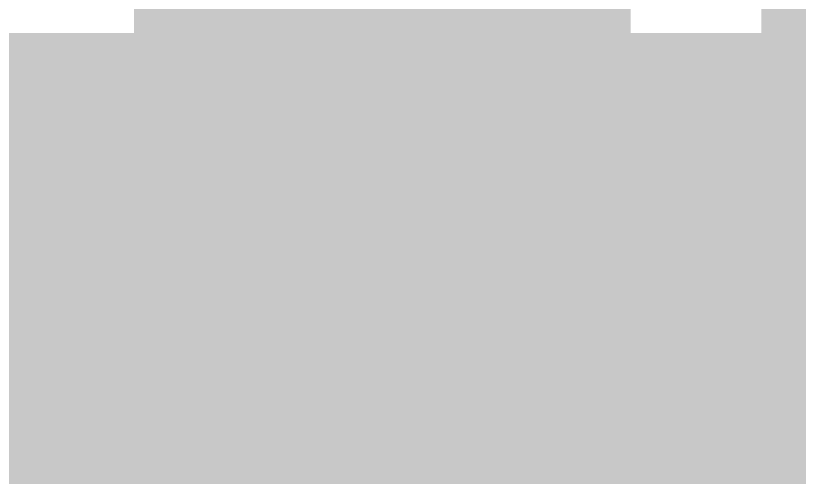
# Model space of a CAD drawing. Header units: inches. Extents: x -2 to 343, y -53 to 63.
# Drawn here: x 31.451 to 33.037, y -12.583 to -11.649 of the extents above; entities that cross this region are included whole.
import ezdxf

# ---------------------------------------------------------------- set-up
doc = ezdxf.new("R2010")
doc.units = ezdxf.units.IN
for name, color, linetype in [('Board Outline', 216, 'Continuous'), ('Bottom Layer', 5, 'Continuous'), ('Bottom Overlay', 54, 'Continuous'), ('Bottom Paste', 16, 'Continuous'), ('Bottom Solder', 6, 'Continuous'), ('Top Layer', 1, 'Continuous'), ('Top Overlay', 2, 'Continuous'), ('Top Paste', 8, 'Continuous'), ('Top Solder', 216, 'Continuous')]:
    doc.layers.add(name, color=color, linetype=linetype)

# ---------------------------------------------------------------- blocks, each defined once
blk = doc.blocks.new('R___1206_B_23')
at = {"layer": 'Bottom Layer'}
blk.add_hatch(color=5, dxfattribs=at).paths.add_polyline_path([(0.508, 0.889), (2.032, 0.889), (2.032, -0.889), (0.508, -0.889)])
at = {"layer": 'Bottom Paste'}
blk.add_hatch(color=16, dxfattribs=at).paths.add_polyline_path([(0.508, 0.889), (2.032, 0.889), (2.032, -0.889), (0.508, -0.889)])
at = {"layer": 'Bottom Solder'}
blk.add_hatch(color=6, dxfattribs=at).paths.add_polyline_path([(0.4064, 0.9906), (2.1336, 0.9906), (2.1336, -0.9906), (0.4064, -0.9906)])
at = {"layer": 'Bottom Overlay', "const_width": 0.127}
for points in [[(-2.1336, 0.9906), (2.1336, 0.9906)], [(2.1336, -0.9906), (2.1336, 0.9906)]]:
    blk.add_lwpolyline(points, dxfattribs=at)
at = {"layer": 'Bottom Overlay', "const_width": 0.0635}
blk.add_lwpolyline([(2.10185, 0.9906, 1), (2.16535, 0.9906, 1)], format="xyb", close=True, dxfattribs=at)
blk.add_lwpolyline([(2.10185, 0.9906, 1), (2.16535, 0.9906, 1)], format="xyb", close=True, dxfattribs=at)
blk = doc.blocks.new('8_SO_EP__51')
at = {"layer": 'Top Layer'}
blk.add_hatch(color=1, dxfattribs=at).paths.add_polyline_path([(3.25, 2.306), (3.25, 1.504), (1.745, 1.504), (1.745, 2.306)])
at = {"layer": 'Top Paste'}
blk.add_hatch(color=8, dxfattribs=at).paths.add_polyline_path([(3.25, 2.306), (3.25, 1.504), (1.745, 1.504), (1.745, 2.306)])
at = {"layer": 'Top Solder'}
for points in [[(3.3516, 2.4076), (3.3516, 1.4024), (1.6434, 1.4024), (1.6434, 2.4076)], [(3.3516, 1.1376), (3.3516, 0.1324), (1.6434, 0.1324), (1.6434, 1.1376)]]:
    blk.add_hatch(color=216, dxfattribs=at).paths.add_polyline_path(points)
at = {"layer": 'Top Overlay', "const_width": 0.127}
for points in [[(-1.905, 2.5146), (2.032, 2.5146)], [(2.032, 2.5146), (2.032, 2.413)]]:
    blk.add_lwpolyline(points, dxfattribs=at)
at = {"layer": 'Top Overlay', "const_width": 0.0635}
for points in [[(2.0002, 2.5146, 1), (2.0638, 2.5146, 1)], [(2.0002, 2.5146, 1), (2.0638, 2.5146, 1)], [(2.0002, 2.413, 1), (2.0638, 2.413, 1)]]:
    blk.add_lwpolyline(points, format="xyb", close=True, dxfattribs=at)

msp = doc.modelspace()

# ---------------------------------------------------------------- hatches: boundary and pattern name
at = {"layer": 'Bottom Layer'}
for points in [[(39.0652, -19.3876), (34.173, -19.3876), (34.0087, -19.3629), (34.0087, -17.7184), (33.9961, -17.6881), (33.9961, -17.566), (33.8741, -17.566), (33.8437, -17.5535), (32.9504, -17.5535), (32.9293, -17.5394), (32.9293, -16.2706), (31.4053, -16.2706), (31.4053, -17.4644), (31.4053, -18.7598), (32.7854, -18.7598), (32.7854, -19.3629), (32.6212, -19.3876), (28.7966, -19.3876), (28.7734, -19.378), (28.7637, -19.3548), (28.7637, -17.7513), (28.7773, -17.7184), (30.2514, -17.7184), (30.2514, -11.7168), (30.261, -11.6936), (30.2842, -11.684), (39.0652, -11.684)], [(49.7332, -28.3718), (48.133, -28.3718), (45.6225, -30.8823), (45.5933, -30.8745), (45.1904, -30.8214), (44.784, -30.8214), (44.3811, -30.8745), (43.9886, -30.9797), (43.6132, -31.1352), (43.2612, -31.3383), (42.9388, -31.5857), (42.6515, -31.8731), (42.4041, -32.1955), (42.2009, -32.5474), (42.0454, -32.9228), (41.9402, -33.3154), (41.8872, -33.7182), (41.8872, -34.1246), (41.9402, -34.5275), (41.9481, -34.5567), (41.9481, -37.8206), (37.4142, -37.8206), (37.4142, -29.464), (43.3324, -23.5458), (43.3324, -19.3876), (34.0252, -19.3876), (34.0087, -19.3629), (34.0087, -17.7184), (33.9961, -17.6881), (33.9961, -17.566), (33.8741, -17.566), (33.8437, -17.5535), (32.9504, -17.5535), (32.9293, -17.5394), (32.9293, -16.2706), (31.4053, -16.2706), (31.4053, -17.4644), (31.4053, -18.7598), (32.7854, -18.7598), (32.7854, -19.3629), (32.7689, -19.3876), (28.7637, -19.3876), (28.7637, -17.7184), (30.2514, -17.7184), (30.2514, -11.684), (49.7332, -11.684)]]:
    msp.add_hatch(color=5, dxfattribs=at).paths.add_polyline_path(points)

# ---------------------------------------------------------------- linework, layer by layer
at = {"layer": 'Board Outline', "const_width": 0.254}
msp.add_lwpolyline([(49.772, 6.3476, -0.6504), (32.1175, -53.0547)], format="xyb", dxfattribs=at)
at = {"layer": 'Top Layer', "const_width": 0.381}
msp.add_lwpolyline([(32.1927, -11.6776), (32.1927, -11.4373)], dxfattribs=at)
at = {"layer": 'Top Layer', "const_width": 0.1905}
msp.add_lwpolyline([(32.0975, -11.6776, 1), (32.288, -11.6776, 1)], format="xyb", close=True, dxfattribs=at)

# ---------------------------------------------------------------- block references
at = {"rotation": 90}
msp.add_blockref('8_SO_EP__51', (34.0977, -14.1751), dxfattribs=at)
msp.add_blockref('R___1206_B_23', (29.9067, -13.335))

doc.saveas('drawing.dxf')
